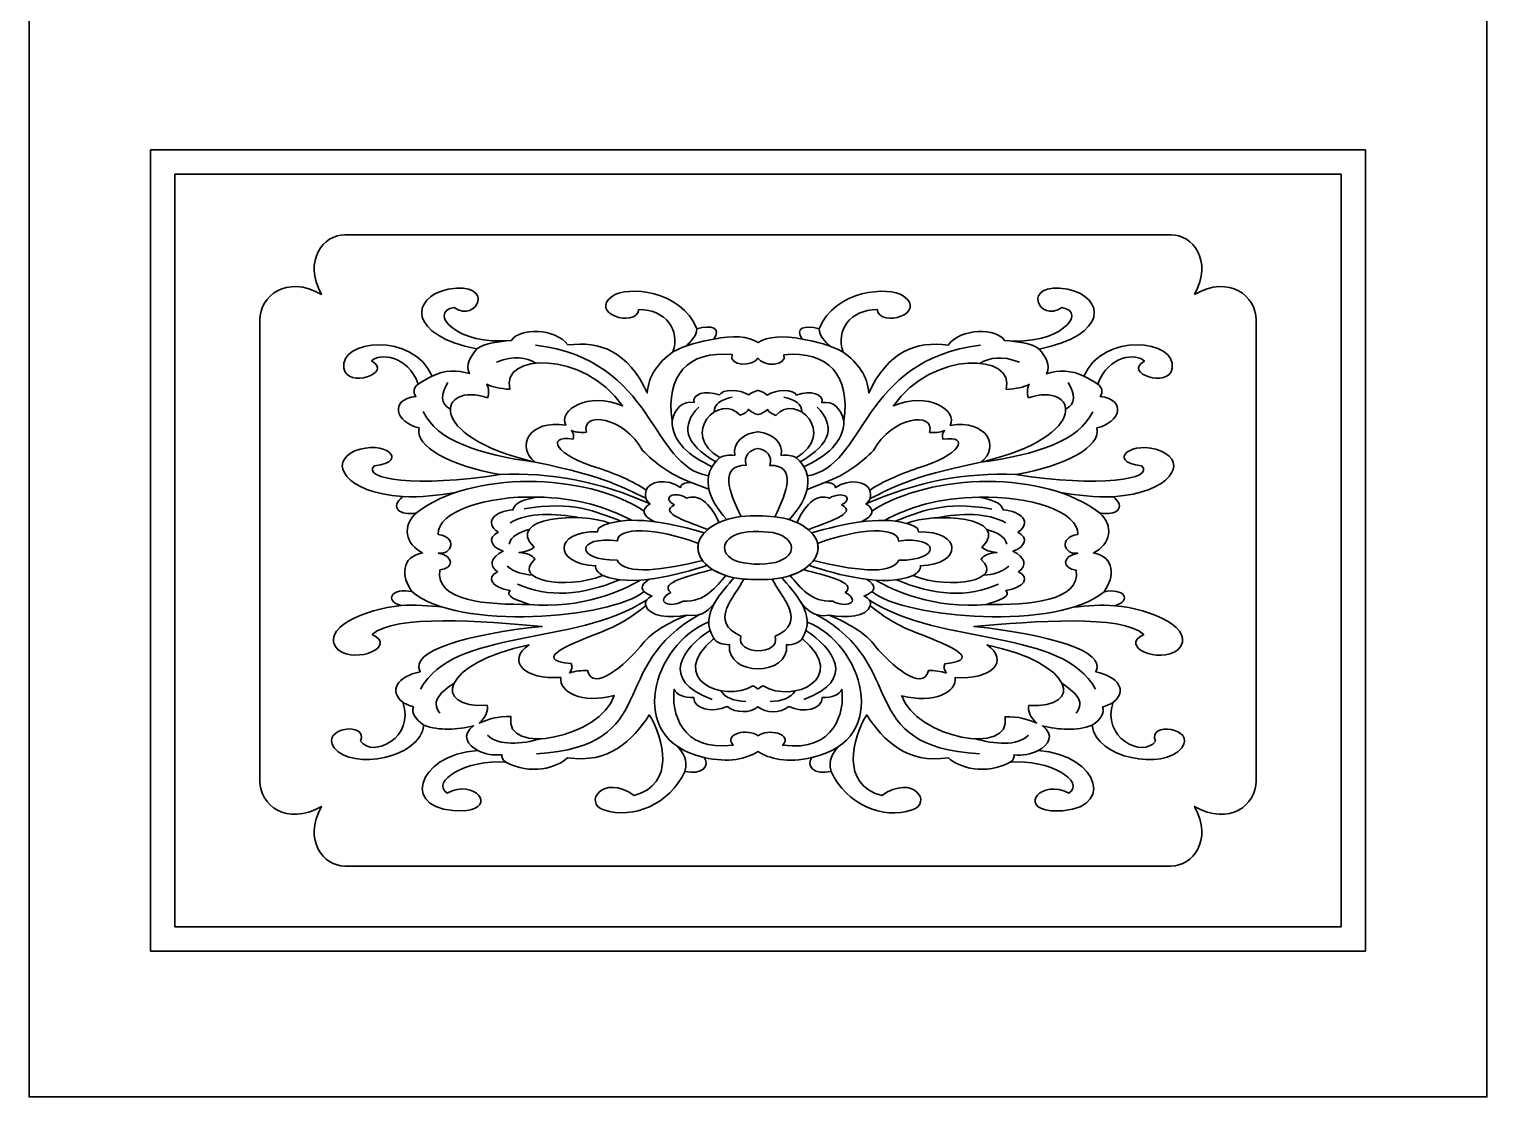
# Model space of a CAD drawing. Header units: centimetres. Extents: x 22.6 to 26.4, y -4.3 to 9.
# Drawn here: x 22.555 to 26.361, y -4.321 to -1.532 of the extents above; entities that cross this region are included whole.
import ezdxf

# ---------------------------------------------------------------- set-up
doc = ezdxf.new("R2010")
doc.units = ezdxf.units.CM
doc.header["$MEASUREMENT"] = 0
doc.layers.add('layer 1', color=7, linetype='Continuous')

msp = doc.modelspace()

# ---------------------------------------------------------------- linework, layer by layer
at = {"layer": 'layer 1', "color": 250, "lineweight": 30}
for points, knots in [([(22.55459, 9.00077), (22.55459, 9.00077), (26.36079, 9.00077), (26.36079, 9.00077), (26.36079, 9.00077), (26.36079, 9.00077), (26.36079, -4.32092), (26.36079, -4.32092), (26.36079, -4.32092), (26.36079, -4.32092), (22.55459, -4.32092), (22.55459, -4.32092), (22.55459, -4.32092), (22.55459, -4.32092), (22.55459, 9.00077), (22.55459, 9.00077)], [0, 0, 0, 0, 0.2, 0.2, 0.2, 0.2, 0.4, 0.4, 0.4, 0.4, 0.6, 0.6, 0.6, 0.6, 1, 1, 1, 1]), ([(22.87178, -1.84689), (22.87178, -1.84689), (26.0436, -1.84689), (26.0436, -1.84689), (26.0436, -1.84689), (26.0436, -1.84689), (26.0436, -3.9403), (26.0436, -3.9403), (26.0436, -3.9403), (26.0436, -3.9403), (22.87178, -3.9403), (22.87178, -3.9403), (22.87178, -3.9403), (22.87178, -3.9403), (22.87178, -1.84689), (22.87178, -1.84689)], [0, 0, 0, 0, 0.2, 0.2, 0.2, 0.2, 0.4, 0.4, 0.4, 0.4, 0.6, 0.6, 0.6, 0.6, 1, 1, 1, 1]), ([(22.93522, -1.91032), (22.93522, -1.91032), (25.98016, -1.91032), (25.98016, -1.91032), (25.98016, -1.91032), (25.98016, -1.91032), (25.98016, -3.87687), (25.98016, -3.87687), (25.98016, -3.87687), (25.98016, -3.87687), (22.93522, -3.87687), (22.93522, -3.87687), (22.93522, -3.87687), (22.93522, -3.87687), (22.93522, -1.91032), (22.93522, -1.91032)], [0, 0, 0, 0, 0.2, 0.2, 0.2, 0.2, 0.4, 0.4, 0.4, 0.4, 0.6, 0.6, 0.6, 0.6, 1, 1, 1, 1]), ([(25.59754, -2.22481), (25.64637, -2.13507), (25.592, -2.06932), (25.53612, -2.06893), (25.53612, -2.06893), (24.81717, -2.06893), (24.09821, -2.06893), (23.37926, -2.06893), (23.37926, -2.06893), (23.32339, -2.06932), (23.26902, -2.13507), (23.31785, -2.22481), (23.31785, -2.22481), (23.22566, -2.17271), (23.15715, -2.22933), (23.15723, -2.29096), (23.15723, -2.29096), (23.15723, -2.69271), (23.15723, -3.09447), (23.15723, -3.49623), (23.15723, -3.49623), (23.15715, -3.55787), (23.22566, -3.61447), (23.31785, -3.56237), (23.31785, -3.56237), (23.26902, -3.65211), (23.32339, -3.71786), (23.37926, -3.71827), (23.37926, -3.71827), (24.09821, -3.71827), (24.81717, -3.71827), (25.53612, -3.71827), (25.53612, -3.71827), (25.592, -3.71786), (25.64637, -3.65211), (25.59754, -3.56237), (25.59754, -3.56237), (25.68972, -3.61447), (25.75824, -3.55787), (25.75815, -3.49623), (25.75815, -3.49623), (25.75815, -3.09447), (25.75815, -2.69271), (25.75815, -2.29096), (25.75815, -2.29096), (25.75824, -2.22933), (25.68972, -2.17271), (25.59754, -2.22481)], [0, 0, 0, 0, 0.0769231, 0.0769231, 0.0769231, 0.0769231, 0.1538462, 0.1538462, 0.1538462, 0.1538462, 0.2307692, 0.2307692, 0.2307692, 0.2307692, 0.3076923, 0.3076923, 0.3076923, 0.3076923, 0.3846154, 0.3846154, 0.3846154, 0.3846154, 0.4615385, 0.4615385, 0.4615385, 0.4615385, 0.5384615, 0.5384615, 0.5384615, 0.5384615, 0.6153846, 0.6153846, 0.6153846, 0.6153846, 0.6923077, 0.6923077, 0.6923077, 0.6923077, 0.7692308, 0.7692308, 0.7692308, 0.7692308, 0.8461538, 0.8461538, 0.8461538, 0.8461538, 1, 1, 1, 1]), ([(23.66398, -2.25877), (23.72409, -2.3028), (23.7756, -2.18906), (23.64831, -2.21095), (23.64831, -2.21095), (23.54979, -2.23337), (23.54262, -2.33132), (23.72373, -2.36725), (23.72373, -2.36725), (23.70695, -2.38758), (23.6936, -2.40831), (23.70397, -2.43181), (23.70397, -2.43181), (23.67183, -2.42161), (23.63951, -2.42214), (23.60687, -2.43826), (23.60687, -2.43826), (23.5574, -2.32174), (23.36276, -2.34338), (23.37639, -2.41744), (23.37639, -2.41744), (23.38456, -2.47146), (23.50637, -2.43008), (23.44882, -2.39876), (23.44882, -2.39876), (23.46751, -2.37787), (23.54348, -2.38224), (23.57042, -2.4594), (23.57042, -2.4594), (23.55855, -2.46827), (23.55647, -2.48052), (23.56426, -2.49118), (23.56426, -2.49118), (23.49356, -2.50001), (23.51148, -2.55899), (23.57279, -2.57352), (23.57279, -2.57352), (23.56074, -2.62149), (23.65268, -2.67224), (23.78463, -2.6951), (23.78463, -2.6951), (23.56793, -2.72967), (23.41937, -2.70751), (23.45629, -2.67251), (23.45629, -2.67251), (23.55165, -2.66048), (23.47952, -2.60291), (23.40536, -2.63377), (23.40536, -2.63377), (23.33453, -2.66346), (23.37832, -2.74218), (23.52952, -2.75312), (23.52952, -2.75312), (23.4963, -2.78157), (23.52111, -2.80351), (23.56559, -2.7956), (23.56559, -2.7956), (23.52746, -2.82727), (23.53673, -2.87881), (23.582, -2.89992), (23.582, -2.89992), (23.52509, -2.91061), (23.52564, -2.96227), (23.55412, -3.00119), (23.55412, -3.00119), (23.50203, -2.99039), (23.47979, -3.02409), (23.52571, -3.03775), (23.52571, -3.03775), (23.43291, -3.04535), (23.30784, -3.09939), (23.36178, -3.15342), (23.36178, -3.15342), (23.40979, -3.19022), (23.51661, -3.14462), (23.45034, -3.11291), (23.45034, -3.11291), (23.508, -3.05986), (23.73763, -3.07878), (23.89404, -3.09186), (23.89404, -3.09186), (23.70213, -3.11206), (23.54468, -3.1561), (23.57584, -3.21032), (23.57584, -3.21032), (23.51462, -3.22324), (23.49356, -3.26075), (23.52993, -3.29007), (23.52993, -3.29007), (23.56295, -3.38364), (23.45211, -3.43646), (23.41986, -3.39189), (23.41986, -3.39189), (23.44179, -3.33835), (23.31206, -3.35766), (23.35119, -3.40894), (23.35119, -3.40894), (23.39884, -3.46971), (23.57637, -3.43637), (23.58508, -3.35024), (23.58508, -3.35024), (23.62543, -3.36496), (23.67226, -3.36236), (23.71526, -3.35171), (23.71526, -3.35171), (23.6811, -3.37468), (23.69999, -3.40316), (23.72601, -3.41595), (23.72601, -3.41595), (23.56461, -3.42659), (23.51724, -3.58123), (23.69239, -3.57367), (23.69239, -3.57367), (23.77725, -3.56457), (23.71808, -3.48938), (23.64621, -3.52728), (23.64621, -3.52728), (23.60165, -3.4973), (23.69526, -3.43827), (23.79927, -3.44663), (23.79927, -3.44663), (23.86312, -3.48126), (23.93319, -3.46147), (23.96019, -3.43513), (23.96019, -3.43513), (24.069, -3.45126), (24.12892, -3.39144), (24.17393, -3.32307), (24.17393, -3.32307), (24.21251, -3.38378), (24.24202, -3.50562), (24.13464, -3.53343), (24.13464, -3.53343), (24.05189, -3.4757), (24.00076, -3.55361), (24.05541, -3.57128), (24.05541, -3.57128), (24.13199, -3.59676), (24.22576, -3.5572), (24.26703, -3.47072), (24.26703, -3.47072), (24.31, -3.48054), (24.33433, -3.45766), (24.31671, -3.43432), (24.31671, -3.43432), (24.38023, -3.44948), (24.42904, -3.43765), (24.45753, -3.41893), (24.45753, -3.41893), (24.486, -3.43774), (24.53492, -3.44974), (24.59868, -3.43452), (24.59868, -3.43452), (24.58105, -3.45786), (24.60538, -3.48075), (24.64835, -3.47091), (24.64835, -3.47091), (24.68962, -3.55739), (24.78339, -3.59696), (24.85998, -3.57146), (24.85998, -3.57146), (24.91462, -3.55381), (24.8635, -3.4759), (24.78074, -3.53361), (24.78074, -3.53361), (24.67336, -3.50583), (24.70288, -3.38398), (24.74146, -3.32327), (24.74146, -3.32327), (24.78646, -3.39163), (24.84638, -3.45145), (24.95519, -3.43532), (24.95519, -3.43532), (24.9822, -3.46169), (25.05226, -3.48148), (25.11611, -3.44682), (25.11611, -3.44682), (25.22012, -3.43847), (25.31373, -3.49749), (25.26917, -3.52746), (25.26917, -3.52746), (25.19731, -3.48957), (25.13813, -3.56477), (25.22299, -3.57387), (25.22299, -3.57387), (25.39815, -3.58143), (25.35077, -3.42677), (25.18937, -3.41614), (25.18937, -3.41614), (25.21539, -3.40336), (25.23429, -3.37489), (25.20012, -3.35189), (25.20012, -3.35189), (25.24313, -3.36257), (25.28996, -3.36516), (25.33031, -3.35045), (25.33031, -3.35045), (25.33901, -3.43658), (25.51654, -3.4699), (25.56419, -3.40913), (25.56419, -3.40913), (25.60332, -3.35786), (25.4736, -3.33855), (25.49552, -3.39207), (25.49552, -3.39207), (25.46328, -3.43665), (25.35244, -3.38383), (25.38546, -3.29026), (25.38546, -3.29026), (25.42183, -3.26093), (25.40076, -3.22343), (25.33954, -3.2105), (25.33954, -3.2105), (25.3707, -3.15629), (25.21325, -3.11225), (25.02134, -3.09208), (25.02134, -3.09208), (25.17775, -3.079), (25.40738, -3.06003), (25.46504, -3.1131), (25.46504, -3.1131), (25.39877, -3.14481), (25.5056, -3.19043), (25.55361, -3.15362), (25.55361, -3.15362), (25.60755, -3.09958), (25.48247, -3.04553), (25.38967, -3.03795), (25.38967, -3.03795), (25.43559, -3.02428), (25.41336, -2.99061), (25.36126, -3.0014), (25.36126, -3.0014), (25.38974, -2.96247), (25.3903, -2.9108), (25.33338, -2.90011), (25.33338, -2.90011), (25.37865, -2.879), (25.38793, -2.82749), (25.34979, -2.79578), (25.34979, -2.79578), (25.39427, -2.8037), (25.41908, -2.78177), (25.38587, -2.75331), (25.38587, -2.75331), (25.53706, -2.74239), (25.58085, -2.66364), (25.51002, -2.63396), (25.51002, -2.63396), (25.43587, -2.60311), (25.36374, -2.66067), (25.45909, -2.67273), (25.45909, -2.67273), (25.49602, -2.70772), (25.34746, -2.72987), (25.13076, -2.69529), (25.13076, -2.69529), (25.2627, -2.67242), (25.35465, -2.62169), (25.34259, -2.57369), (25.34259, -2.57369), (25.4039, -2.5592), (25.42183, -2.5002), (25.35112, -2.49138), (25.35112, -2.49138), (25.35891, -2.4807), (25.35683, -2.46846), (25.34496, -2.4596), (25.34496, -2.4596), (25.37191, -2.38245), (25.44787, -2.37807), (25.46657, -2.39898), (25.46657, -2.39898), (25.40901, -2.43027), (25.53082, -2.47166), (25.53899, -2.41765), (25.53899, -2.41765), (25.55263, -2.34356), (25.35798, -2.32193), (25.30851, -2.43847), (25.30851, -2.43847), (25.27587, -2.42232), (25.24355, -2.42183), (25.21142, -2.432), (25.21142, -2.432), (25.22178, -2.40851), (25.20843, -2.38778), (25.19165, -2.36742), (25.19165, -2.36742), (25.37276, -2.33151), (25.36559, -2.23358), (25.26708, -2.21113), (25.26708, -2.21113), (25.13979, -2.18926), (25.19129, -2.303), (25.2514, -2.25896), (25.2514, -2.25896), (25.32085, -2.272), (25.24364, -2.36011), (25.10163, -2.34501), (25.10163, -2.34501), (25.08175, -2.31261), (24.98723, -2.31198), (24.95411, -2.35701), (24.95411, -2.35701), (24.87002, -2.34663), (24.79664, -2.37327), (24.74695, -2.48242), (24.74695, -2.48242), (24.74414, -2.43885), (24.71961, -2.40408), (24.68019, -2.37539), (24.68019, -2.37539), (24.65955, -2.31744), (24.69839, -2.26532), (24.76848, -2.26452), (24.76848, -2.26452), (24.77839, -2.314), (24.90137, -2.27349), (24.83703, -2.22895), (24.83703, -2.22895), (24.80039, -2.20313), (24.65835, -2.21216), (24.61709, -2.31494), (24.61709, -2.31494), (24.57924, -2.30357), (24.55156, -2.3131), (24.5733, -2.34211), (24.5733, -2.34211), (24.52583, -2.33081), (24.48193, -2.33462), (24.45783, -2.35057), (24.45783, -2.35057), (24.43381, -2.33447), (24.38975, -2.33056), (24.34208, -2.34192), (24.34208, -2.34192), (24.36382, -2.31291), (24.33615, -2.30339), (24.2983, -2.31473), (24.2983, -2.31473), (24.25703, -2.21196), (24.11499, -2.20292), (24.07835, -2.22875), (24.07835, -2.22875), (24.01401, -2.27328), (24.13699, -2.3138), (24.1469, -2.26432), (24.1469, -2.26432), (24.217, -2.26513), (24.25583, -2.31723), (24.2352, -2.37517), (24.2352, -2.37517), (24.19578, -2.40388), (24.17124, -2.43864), (24.16844, -2.48222), (24.16844, -2.48222), (24.11875, -2.37308), (24.04536, -2.34643), (23.96127, -2.35684), (23.96127, -2.35684), (23.92815, -2.3118), (23.83363, -2.31241), (23.81376, -2.34484), (23.81376, -2.34484), (23.67174, -2.35993), (23.59454, -2.2718), (23.66398, -2.25877)], [0, 0, 0, 0, 0.0107527, 0.0107527, 0.0107527, 0.0107527, 0.0215054, 0.0215054, 0.0215054, 0.0215054, 0.0322581, 0.0322581, 0.0322581, 0.0322581, 0.0430108, 0.0430108, 0.0430108, 0.0430108, 0.0537634, 0.0537634, 0.0537634, 0.0537634, 0.0645161, 0.0645161, 0.0645161, 0.0645161, 0.0752688, 0.0752688, 0.0752688, 0.0752688, 0.0860215, 0.0860215, 0.0860215, 0.0860215, 0.0967742, 0.0967742, 0.0967742, 0.0967742, 0.1075269, 0.1075269, 0.1075269, 0.1075269, 0.1182796, 0.1182796, 0.1182796, 0.1182796, 0.1290323, 0.1290323, 0.1290323, 0.1290323, 0.1397849, 0.1397849, 0.1397849, 0.1397849, 0.1505376, 0.1505376, 0.1505376, 0.1505376, 0.1612903, 0.1612903, 0.1612903, 0.1612903, 0.172043, 0.172043, 0.172043, 0.172043, 0.1827957, 0.1827957, 0.1827957, 0.1827957, 0.1935484, 0.1935484, 0.1935484, 0.1935484, 0.2043011, 0.2043011, 0.2043011, 0.2043011, 0.2150538, 0.2150538, 0.2150538, 0.2150538, 0.2258065, 0.2258065, 0.2258065, 0.2258065, 0.2365591, 0.2365591, 0.2365591, 0.2365591, 0.2473118, 0.2473118, 0.2473118, 0.2473118, 0.2580645, 0.2580645, 0.2580645, 0.2580645, 0.2688172, 0.2688172, 0.2688172, 0.2688172, 0.2795699, 0.2795699, 0.2795699, 0.2795699, 0.2903226, 0.2903226, 0.2903226, 0.2903226, 0.3010753, 0.3010753, 0.3010753, 0.3010753, 0.311828, 0.311828, 0.311828, 0.311828, 0.3225806, 0.3225806, 0.3225806, 0.3225806, 0.3333333, 0.3333333, 0.3333333, 0.3333333, 0.344086, 0.344086, 0.344086, 0.344086, 0.3548387, 0.3548387, 0.3548387, 0.3548387, 0.3655914, 0.3655914, 0.3655914, 0.3655914, 0.3763441, 0.3763441, 0.3763441, 0.3763441, 0.3870968, 0.3870968, 0.3870968, 0.3870968, 0.3978495, 0.3978495, 0.3978495, 0.3978495, 0.4086022, 0.4086022, 0.4086022, 0.4086022, 0.4193548, 0.4193548, 0.4193548, 0.4193548, 0.4301075, 0.4301075, 0.4301075, 0.4301075, 0.4408602, 0.4408602, 0.4408602, 0.4408602, 0.4516129, 0.4516129, 0.4516129, 0.4516129, 0.4623656, 0.4623656, 0.4623656, 0.4623656, 0.4731183, 0.4731183, 0.4731183, 0.4731183, 0.483871, 0.483871, 0.483871, 0.483871, 0.4946237, 0.4946237, 0.4946237, 0.4946237, 0.5053763, 0.5053763, 0.5053763, 0.5053763, 0.516129, 0.516129, 0.516129, 0.516129, 0.5268817, 0.5268817, 0.5268817, 0.5268817, 0.5376344, 0.5376344, 0.5376344, 0.5376344, 0.5483871, 0.5483871, 0.5483871, 0.5483871, 0.5591398, 0.5591398, 0.5591398, 0.5591398, 0.5698925, 0.5698925, 0.5698925, 0.5698925, 0.5806452, 0.5806452, 0.5806452, 0.5806452, 0.5913978, 0.5913978, 0.5913978, 0.5913978, 0.6021505, 0.6021505, 0.6021505, 0.6021505, 0.6129032, 0.6129032, 0.6129032, 0.6129032, 0.6236559, 0.6236559, 0.6236559, 0.6236559, 0.6344086, 0.6344086, 0.6344086, 0.6344086, 0.6451613, 0.6451613, 0.6451613, 0.6451613, 0.655914, 0.655914, 0.655914, 0.655914, 0.6666667, 0.6666667, 0.6666667, 0.6666667, 0.6774194, 0.6774194, 0.6774194, 0.6774194, 0.688172, 0.688172, 0.688172, 0.688172, 0.6989247, 0.6989247, 0.6989247, 0.6989247, 0.7096774, 0.7096774, 0.7096774, 0.7096774, 0.7204301, 0.7204301, 0.7204301, 0.7204301, 0.7311828, 0.7311828, 0.7311828, 0.7311828, 0.7419355, 0.7419355, 0.7419355, 0.7419355, 0.7526882, 0.7526882, 0.7526882, 0.7526882, 0.7634409, 0.7634409, 0.7634409, 0.7634409, 0.7741935, 0.7741935, 0.7741935, 0.7741935, 0.7849462, 0.7849462, 0.7849462, 0.7849462, 0.7956989, 0.7956989, 0.7956989, 0.7956989, 0.8064516, 0.8064516, 0.8064516, 0.8064516, 0.8172043, 0.8172043, 0.8172043, 0.8172043, 0.827957, 0.827957, 0.827957, 0.827957, 0.8387097, 0.8387097, 0.8387097, 0.8387097, 0.8494624, 0.8494624, 0.8494624, 0.8494624, 0.8602151, 0.8602151, 0.8602151, 0.8602151, 0.8709677, 0.8709677, 0.8709677, 0.8709677, 0.8817204, 0.8817204, 0.8817204, 0.8817204, 0.8924731, 0.8924731, 0.8924731, 0.8924731, 0.9032258, 0.9032258, 0.9032258, 0.9032258, 0.9139785, 0.9139785, 0.9139785, 0.9139785, 0.9247312, 0.9247312, 0.9247312, 0.9247312, 0.9354839, 0.9354839, 0.9354839, 0.9354839, 0.9462366, 0.9462366, 0.9462366, 0.9462366, 0.9569892, 0.9569892, 0.9569892, 0.9569892, 0.9677419, 0.9677419, 0.9677419, 0.9677419, 0.9784946, 0.9784946, 0.9784946, 0.9784946, 1, 1, 1, 1]), ([(23.75112, -2.49488), (23.62605, -2.45148), (23.58015, -2.59384), (23.87595, -2.66293), (23.87595, -2.66293), (23.82396, -2.62366), (23.85966, -2.55063), (23.95573, -2.56666), (23.95573, -2.56666), (23.93507, -2.52744), (24.01343, -2.4774), (24.10389, -2.5159), (24.10389, -2.5159), (24.00269, -2.3696), (23.78445, -2.37858), (23.80946, -2.47277), (23.80946, -2.47277), (23.78402, -2.47089), (23.76258, -2.46718), (23.74991, -2.4594), (23.74991, -2.4594), (23.75475, -2.47126), (23.75642, -2.48307), (23.75112, -2.49488)], [0, 0, 0, 0, 0.1428571, 0.1428571, 0.1428571, 0.1428571, 0.2857143, 0.2857143, 0.2857143, 0.2857143, 0.4285714, 0.4285714, 0.4285714, 0.4285714, 0.5714286, 0.5714286, 0.5714286, 0.5714286, 0.7142857, 0.7142857, 0.7142857, 0.7142857, 1, 1, 1, 1]), ([(24.45924, -2.47621), (24.45773, -2.47576), (24.45711, -2.47574), (24.45614, -2.47601), (24.45614, -2.47601), (24.44717, -2.47875), (24.43946, -2.48269), (24.43359, -2.48754), (24.43359, -2.48754), (24.4106, -2.47172), (24.36455, -2.47203), (24.35678, -2.48749), (24.35678, -2.48749), (24.32048, -2.47446), (24.28455, -2.48483), (24.29102, -2.5069), (24.29102, -2.5069), (24.25938, -2.50315), (24.24209, -2.52185), (24.2337, -2.55446), (24.2337, -2.55446), (24.21553, -2.43725), (24.2742, -2.37084), (24.38992, -2.38213), (24.38992, -2.38213), (24.37849, -2.41177), (24.44679, -2.41484), (24.45765, -2.39096), (24.45765, -2.39096), (24.46823, -2.41503), (24.53694, -2.41203), (24.52546, -2.38233), (24.52546, -2.38233), (24.64118, -2.37102), (24.69986, -2.43746), (24.68168, -2.55465), (24.68168, -2.55465), (24.67329, -2.52206), (24.656, -2.50338), (24.62436, -2.5071), (24.62436, -2.5071), (24.63084, -2.48502), (24.59491, -2.47466), (24.5586, -2.4877), (24.5586, -2.4877), (24.55083, -2.47222), (24.50478, -2.47192), (24.48179, -2.48774), (24.48179, -2.48774), (24.47592, -2.48288), (24.46821, -2.47895), (24.45924, -2.47621)], [0, 0, 0, 0, 0.0714286, 0.0714286, 0.0714286, 0.0714286, 0.1428571, 0.1428571, 0.1428571, 0.1428571, 0.2142857, 0.2142857, 0.2142857, 0.2142857, 0.2857143, 0.2857143, 0.2857143, 0.2857143, 0.3571429, 0.3571429, 0.3571429, 0.3571429, 0.4285714, 0.4285714, 0.4285714, 0.4285714, 0.5, 0.5, 0.5, 0.5, 0.5714286, 0.5714286, 0.5714286, 0.5714286, 0.6428571, 0.6428571, 0.6428571, 0.6428571, 0.7142857, 0.7142857, 0.7142857, 0.7142857, 0.7857143, 0.7857143, 0.7857143, 0.7857143, 0.8571429, 0.8571429, 0.8571429, 0.8571429, 1, 1, 1, 1]), ([(25.16426, -2.49506), (25.28934, -2.45167), (25.33523, -2.59404), (25.03944, -2.66311), (25.03944, -2.66311), (25.09142, -2.62385), (25.05573, -2.55084), (24.95965, -2.56685), (24.95965, -2.56685), (24.98031, -2.52763), (24.90195, -2.4776), (24.81149, -2.51608), (24.81149, -2.51608), (24.91269, -2.3698), (25.13094, -2.37878), (25.10593, -2.47295), (25.10593, -2.47295), (25.13137, -2.47111), (25.1528, -2.46737), (25.16547, -2.4596), (25.16547, -2.4596), (25.16063, -2.47143), (25.15896, -2.48328), (25.16426, -2.49506)], [0, 0, 0, 0, 0.1428571, 0.1428571, 0.1428571, 0.1428571, 0.2857143, 0.2857143, 0.2857143, 0.2857143, 0.4285714, 0.4285714, 0.4285714, 0.4285714, 0.5714286, 0.5714286, 0.5714286, 0.5714286, 0.7142857, 0.7142857, 0.7142857, 0.7142857, 1, 1, 1, 1]), ([(24.45924, -2.58405), (24.45735, -2.58373), (24.4567, -2.58379), (24.45614, -2.58385), (24.45614, -2.58385), (24.4213, -2.58824), (24.39131, -2.60961), (24.39696, -2.64522), (24.39696, -2.64522), (24.38202, -2.64334), (24.36917, -2.64534), (24.35846, -2.65125), (24.35846, -2.65125), (24.2499, -2.58978), (24.3583, -2.47943), (24.4113, -2.54068), (24.4113, -2.54068), (24.42531, -2.53562), (24.42977, -2.53048), (24.43284, -2.52533), (24.43284, -2.52533), (24.43981, -2.53168), (24.44788, -2.53609), (24.45711, -2.53857), (24.45711, -2.53857), (24.45759, -2.53875), (24.45802, -2.53884), (24.45827, -2.53876), (24.45827, -2.53876), (24.4675, -2.53628), (24.47557, -2.53187), (24.48254, -2.52551), (24.48254, -2.52551), (24.48561, -2.53067), (24.49007, -2.53582), (24.50408, -2.54089), (24.50408, -2.54089), (24.55708, -2.47965), (24.66548, -2.58998), (24.55693, -2.65144), (24.55693, -2.65144), (24.54621, -2.64553), (24.53337, -2.64354), (24.51842, -2.64541), (24.51842, -2.64541), (24.52408, -2.60978), (24.49408, -2.58843), (24.45924, -2.58405)], [0, 0, 0, 0, 0.0769231, 0.0769231, 0.0769231, 0.0769231, 0.1538462, 0.1538462, 0.1538462, 0.1538462, 0.2307692, 0.2307692, 0.2307692, 0.2307692, 0.3076923, 0.3076923, 0.3076923, 0.3076923, 0.3846154, 0.3846154, 0.3846154, 0.3846154, 0.4615385, 0.4615385, 0.4615385, 0.4615385, 0.5384615, 0.5384615, 0.5384615, 0.5384615, 0.6153846, 0.6153846, 0.6153846, 0.6153846, 0.6923077, 0.6923077, 0.6923077, 0.6923077, 0.7692308, 0.7692308, 0.7692308, 0.7692308, 0.8461538, 0.8461538, 0.8461538, 0.8461538, 1, 1, 1, 1]), ([(24.00948, -2.58503), (23.99647, -2.58569), (23.98348, -2.58563), (23.97065, -2.58026), (23.97065, -2.58026), (23.97495, -2.58609), (23.97831, -2.59249), (23.97495, -2.60279), (23.97495, -2.60279), (23.90084, -2.59188), (23.92952, -2.64669), (24.04179, -2.67869), (24.04179, -2.67869), (24.08753, -2.69417), (24.13055, -2.71199), (24.16598, -2.7364), (24.16598, -2.7364), (24.17291, -2.71355), (24.219, -2.70394), (24.25539, -2.72916), (24.25539, -2.72916), (24.25585, -2.72089), (24.26563, -2.71545), (24.28317, -2.71584), (24.28317, -2.71584), (24.22423, -2.69463), (24.18894, -2.66383), (24.1557, -2.6322), (24.1557, -2.6322), (24.11053, -2.54475), (23.99422, -2.52835), (24.00948, -2.58503)], [0, 0, 0, 0, 0.1111111, 0.1111111, 0.1111111, 0.1111111, 0.2222222, 0.2222222, 0.2222222, 0.2222222, 0.3333333, 0.3333333, 0.3333333, 0.3333333, 0.4444444, 0.4444444, 0.4444444, 0.4444444, 0.5555556, 0.5555556, 0.5555556, 0.5555556, 0.6666667, 0.6666667, 0.6666667, 0.6666667, 0.7777778, 0.7777778, 0.7777778, 0.7777778, 1, 1, 1, 1]), ([(24.9059, -2.58523), (24.91891, -2.58589), (24.9319, -2.58582), (24.94473, -2.58045), (24.94473, -2.58045), (24.94043, -2.5863), (24.93708, -2.59269), (24.94043, -2.60299), (24.94043, -2.60299), (25.01454, -2.59208), (24.98586, -2.64689), (24.8736, -2.67888), (24.8736, -2.67888), (24.82785, -2.69438), (24.78483, -2.71218), (24.7494, -2.73662), (24.7494, -2.73662), (24.74248, -2.71374), (24.69639, -2.70414), (24.66, -2.72936), (24.66, -2.72936), (24.65953, -2.72111), (24.64975, -2.71564), (24.63221, -2.71602), (24.63221, -2.71602), (24.69116, -2.69481), (24.72644, -2.66402), (24.75968, -2.63241), (24.75968, -2.63241), (24.80485, -2.54495), (24.92116, -2.52854), (24.9059, -2.58523)], [0, 0, 0, 0, 0.1111111, 0.1111111, 0.1111111, 0.1111111, 0.2222222, 0.2222222, 0.2222222, 0.2222222, 0.3333333, 0.3333333, 0.3333333, 0.3333333, 0.4444444, 0.4444444, 0.4444444, 0.4444444, 0.5555556, 0.5555556, 0.5555556, 0.5555556, 0.6666667, 0.6666667, 0.6666667, 0.6666667, 0.7777778, 0.7777778, 0.7777778, 0.7777778, 1, 1, 1, 1]), ([(24.41408, -2.80521), (24.38138, -2.74113), (24.3557, -2.67007), (24.42717, -2.67129), (24.42717, -2.67129), (24.4188, -2.64579), (24.43601, -2.63113), (24.45712, -2.62726), (24.45712, -2.62726), (24.47872, -2.63081), (24.49673, -2.64553), (24.48821, -2.6715), (24.48821, -2.6715), (24.55968, -2.67026), (24.53401, -2.74134), (24.5013, -2.80541)], [0, 0, 0, 0, 0.2, 0.2, 0.2, 0.2, 0.4, 0.4, 0.4, 0.4, 0.6, 0.6, 0.6, 0.6, 1, 1, 1, 1]), ([(24.16598, -2.7364), (24.16181, -2.75063), (24.16319, -2.76174), (24.17581, -2.77202), (24.17581, -2.77202), (24.15253, -2.78547), (24.15454, -2.80306), (24.18802, -2.81866)], [0, 0, 0, 0, 0.3333333, 0.3333333, 0.3333333, 0.3333333, 1, 1, 1, 1]), ([(24.23946, -2.77452), (24.20286, -2.7544), (24.24105, -2.73744), (24.27133, -2.75702), (24.27133, -2.75702), (24.30239, -2.74601), (24.33002, -2.76589), (24.35638, -2.82052), (24.35638, -2.82052), (24.34472, -2.82579), (24.33448, -2.83209), (24.32609, -2.83921), (24.32609, -2.83921), (24.28025, -2.81965), (24.19482, -2.79687), (24.23946, -2.77452)], [0, 0, 0, 0, 0.2, 0.2, 0.2, 0.2, 0.4, 0.4, 0.4, 0.4, 0.6, 0.6, 0.6, 0.6, 1, 1, 1, 1]), ([(24.67592, -2.77471), (24.71253, -2.75459), (24.67434, -2.73763), (24.64405, -2.75722), (24.64405, -2.75722), (24.61299, -2.74621), (24.58536, -2.76606), (24.559, -2.82072), (24.559, -2.82072), (24.57066, -2.82598), (24.58091, -2.83227), (24.58929, -2.8394), (24.58929, -2.8394), (24.63513, -2.81988), (24.72056, -2.79708), (24.67592, -2.77471)], [0, 0, 0, 0, 0.2, 0.2, 0.2, 0.2, 0.4, 0.4, 0.4, 0.4, 0.6, 0.6, 0.6, 0.6, 1, 1, 1, 1]), ([(24.7494, -2.73662), (24.75358, -2.75083), (24.75219, -2.76192), (24.73958, -2.77224), (24.73958, -2.77224), (24.76285, -2.78568), (24.76084, -2.80327), (24.72736, -2.81887)], [0, 0, 0, 0, 0.3333333, 0.3333333, 0.3333333, 0.3333333, 1, 1, 1, 1]), ([(23.87954, -2.75434), (23.75175, -2.74988), (23.61858, -2.79176), (23.62287, -2.85161), (23.62287, -2.85161), (23.67425, -2.86027), (23.65857, -2.90538), (23.6229, -2.90054), (23.6229, -2.90054), (23.66591, -2.90831), (23.66288, -2.94108), (23.62712, -2.94468), (23.62712, -2.94468), (23.61388, -3.02745), (23.75245, -3.03559), (23.86072, -3.0345), (23.86072, -3.0345), (23.82923, -3.02373), (23.79479, -3.01327), (23.81051, -2.99791), (23.81051, -2.99791), (23.7624, -2.99073), (23.74665, -2.96482), (23.77786, -2.94934), (23.77786, -2.94934), (23.75396, -2.93402), (23.75967, -2.9108), (23.79216, -2.89569), (23.79216, -2.89569), (23.75785, -2.88332), (23.75204, -2.86022), (23.77888, -2.84608), (23.77888, -2.84608), (23.74203, -2.81992), (23.76944, -2.79092), (23.81773, -2.78776), (23.81773, -2.78776), (23.82145, -2.76841), (23.84881, -2.76057), (23.87954, -2.75434)], [0, 0, 0, 0, 0.0909091, 0.0909091, 0.0909091, 0.0909091, 0.1818182, 0.1818182, 0.1818182, 0.1818182, 0.2727273, 0.2727273, 0.2727273, 0.2727273, 0.3636364, 0.3636364, 0.3636364, 0.3636364, 0.4545455, 0.4545455, 0.4545455, 0.4545455, 0.5454545, 0.5454545, 0.5454545, 0.5454545, 0.6363636, 0.6363636, 0.6363636, 0.6363636, 0.7272727, 0.7272727, 0.7272727, 0.7272727, 0.8181818, 0.8181818, 0.8181818, 0.8181818, 1, 1, 1, 1]), ([(25.03584, -2.75453), (25.16363, -2.75008), (25.29681, -2.79196), (25.29251, -2.85183), (25.29251, -2.85183), (25.24114, -2.86049), (25.25681, -2.90557), (25.29248, -2.90074), (25.29248, -2.90074), (25.24947, -2.90849), (25.2525, -2.9413), (25.28826, -2.94486), (25.28826, -2.94486), (25.30151, -3.02765), (25.16294, -3.03578), (25.05467, -3.03469), (25.05467, -3.03469), (25.08615, -3.02392), (25.1206, -3.01344), (25.10488, -2.9981), (25.10488, -2.9981), (25.15298, -2.99092), (25.16874, -2.96504), (25.13753, -2.94956), (25.13753, -2.94956), (25.16142, -2.93422), (25.15571, -2.91101), (25.12322, -2.89588), (25.12322, -2.89588), (25.15754, -2.88351), (25.16335, -2.86043), (25.13651, -2.84626), (25.13651, -2.84626), (25.17335, -2.82013), (25.14595, -2.79111), (25.09765, -2.78795), (25.09765, -2.78795), (25.09393, -2.76859), (25.06658, -2.76074), (25.03584, -2.75453)], [0, 0, 0, 0, 0.0909091, 0.0909091, 0.0909091, 0.0909091, 0.1818182, 0.1818182, 0.1818182, 0.1818182, 0.2727273, 0.2727273, 0.2727273, 0.2727273, 0.3636364, 0.3636364, 0.3636364, 0.3636364, 0.4545455, 0.4545455, 0.4545455, 0.4545455, 0.5454545, 0.5454545, 0.5454545, 0.5454545, 0.6363636, 0.6363636, 0.6363636, 0.6363636, 0.7272727, 0.7272727, 0.7272727, 0.7272727, 0.8181818, 0.8181818, 0.8181818, 0.8181818, 1, 1, 1, 1]), ([(24.06975, -2.82271), (23.99956, -2.79246), (23.79477, -2.80596), (23.87288, -2.88539), (23.87288, -2.88539), (23.86594, -2.89243), (23.85158, -2.89685), (23.83387, -2.899), (23.83387, -2.899), (23.85456, -2.90014), (23.86839, -2.90607), (23.87529, -2.91682), (23.87529, -2.91682), (23.81412, -2.97078), (23.95271, -2.99817), (24.05277, -2.95913), (24.05277, -2.95913), (24.04032, -2.95179), (24.03196, -2.94407), (24.03391, -2.9336), (24.03391, -2.9336), (23.92188, -2.92931), (23.92362, -2.84254), (24.03874, -2.84486), (24.03874, -2.84486), (24.03781, -2.83452), (24.0517, -2.82808), (24.06975, -2.82271)], [0, 0, 0, 0, 0.125, 0.125, 0.125, 0.125, 0.25, 0.25, 0.25, 0.25, 0.375, 0.375, 0.375, 0.375, 0.5, 0.5, 0.5, 0.5, 0.625, 0.625, 0.625, 0.625, 0.75, 0.75, 0.75, 0.75, 1, 1, 1, 1]), ([(24.4947, -2.96866), (24.56292, -2.96283), (24.61523, -2.92765), (24.61443, -2.88574), (24.61443, -2.88574), (24.61363, -2.84594), (24.56519, -2.81288), (24.50172, -2.80548), (24.50172, -2.80548), (24.47405, -2.80347), (24.44604, -2.80184), (24.4138, -2.80526), (24.4138, -2.80526), (24.35029, -2.81264), (24.30175, -2.84572), (24.30096, -2.88553), (24.30096, -2.88553), (24.30015, -2.92745), (24.35247, -2.96265), (24.4207, -2.96846), (24.4207, -2.96846), (24.44555, -2.97005), (24.47003, -2.97014), (24.4947, -2.96866)], [0, 0, 0, 0, 0.1428571, 0.1428571, 0.1428571, 0.1428571, 0.2857143, 0.2857143, 0.2857143, 0.2857143, 0.4285714, 0.4285714, 0.4285714, 0.4285714, 0.5714286, 0.5714286, 0.5714286, 0.5714286, 0.7142857, 0.7142857, 0.7142857, 0.7142857, 1, 1, 1, 1]), ([(24.84563, -2.82293), (24.91582, -2.79267), (25.12062, -2.80616), (25.0425, -2.88558), (25.0425, -2.88558), (25.04944, -2.89262), (25.0638, -2.89706), (25.08151, -2.89919), (25.08151, -2.89919), (25.06083, -2.90036), (25.047, -2.90629), (25.04009, -2.917), (25.04009, -2.917), (25.10127, -2.97097), (24.96267, -2.99836), (24.86261, -2.9593), (24.86261, -2.9593), (24.87506, -2.95197), (24.88342, -2.94427), (24.88148, -2.93382), (24.88148, -2.93382), (24.9935, -2.92951), (24.99176, -2.84274), (24.87664, -2.84506), (24.87664, -2.84506), (24.87757, -2.83472), (24.86368, -2.82828), (24.84563, -2.82293)], [0, 0, 0, 0, 0.125, 0.125, 0.125, 0.125, 0.25, 0.25, 0.25, 0.25, 0.375, 0.375, 0.375, 0.375, 0.5, 0.5, 0.5, 0.5, 0.625, 0.625, 0.625, 0.625, 0.75, 0.75, 0.75, 0.75, 1, 1, 1, 1]), ([(24.08987, -2.91901), (24.11059, -2.96085), (24.21569, -2.94313), (24.31292, -2.92), (24.31292, -2.92), (24.305, -2.90945), (24.30072, -2.89779), (24.30096, -2.88553), (24.30096, -2.88553), (24.30103, -2.88203), (24.30148, -2.87856), (24.30226, -2.87517), (24.30226, -2.87517), (24.19041, -2.83361), (24.0911, -2.83177), (24.09088, -2.86874), (24.09088, -2.86874), (23.98237, -2.85449), (23.97799, -2.91968), (24.08987, -2.91901)], [0, 0, 0, 0, 0.1666667, 0.1666667, 0.1666667, 0.1666667, 0.3333333, 0.3333333, 0.3333333, 0.3333333, 0.5, 0.5, 0.5, 0.5, 0.6666667, 0.6666667, 0.6666667, 0.6666667, 1, 1, 1, 1]), ([(24.41165, -2.84847), (24.38749, -2.85496), (24.37052, -2.86932), (24.37017, -2.88601), (24.37017, -2.88601), (24.36984, -2.90219), (24.38476, -2.91693), (24.40786, -2.92345), (24.40786, -2.92345), (24.43819, -2.93204), (24.48853, -2.93128), (24.51338, -2.9216), (24.51338, -2.9216), (24.53279, -2.91406), (24.54549, -2.90095), (24.54521, -2.88622), (24.54521, -2.88622), (24.54488, -2.86987), (24.5286, -2.85579), (24.50528, -2.84911), (24.50528, -2.84911), (24.48402, -2.843), (24.43324, -2.84266), (24.41165, -2.84847)], [0, 0, 0, 0, 0.1428571, 0.1428571, 0.1428571, 0.1428571, 0.2857143, 0.2857143, 0.2857143, 0.2857143, 0.4285714, 0.4285714, 0.4285714, 0.4285714, 0.5714286, 0.5714286, 0.5714286, 0.5714286, 0.7142857, 0.7142857, 0.7142857, 0.7142857, 1, 1, 1, 1]), ([(24.82551, -2.91922), (24.8048, -2.96108), (24.69969, -2.94331), (24.60247, -2.92019), (24.60247, -2.92019), (24.61038, -2.90965), (24.61466, -2.89799), (24.61443, -2.88574), (24.61443, -2.88574), (24.61435, -2.88222), (24.61391, -2.87875), (24.61312, -2.87535), (24.61312, -2.87535), (24.72498, -2.83379), (24.82429, -2.83196), (24.8245, -2.86896), (24.8245, -2.86896), (24.93301, -2.8547), (24.93739, -2.91988), (24.82551, -2.91922)], [0, 0, 0, 0, 0.1666667, 0.1666667, 0.1666667, 0.1666667, 0.3333333, 0.3333333, 0.3333333, 0.3333333, 0.5, 0.5, 0.5, 0.5, 0.6666667, 0.6666667, 0.6666667, 0.6666667, 1, 1, 1, 1]), ([(24.33952, -2.94352), (24.28234, -2.95864), (24.19732, -2.9773), (24.22968, -3.00341), (24.22968, -3.00341), (24.18505, -3.02856), (24.23063, -3.04556), (24.26228, -3.02571), (24.26228, -3.02571), (24.31916, -3.03009), (24.34841, -2.98764), (24.37372, -2.95913), (24.37372, -2.95913), (24.36098, -2.955), (24.34945, -2.94971), (24.33952, -2.94352)], [0, 0, 0, 0, 0.2, 0.2, 0.2, 0.2, 0.4, 0.4, 0.4, 0.4, 0.6, 0.6, 0.6, 0.6, 1, 1, 1, 1]), ([(24.49468, -2.96865), (24.51828, -3.01596), (24.58831, -3.07965), (24.50219, -3.11772), (24.50219, -3.11772), (24.51863, -3.16921), (24.39747, -3.16681), (24.4132, -3.11753), (24.4132, -3.11753), (24.32707, -3.07945), (24.3971, -3.01578), (24.4207, -2.96846)], [0, 0, 0, 0, 0.25, 0.25, 0.25, 0.25, 0.5, 0.5, 0.5, 0.5, 1, 1, 1, 1]), ([(24.57587, -2.94372), (24.63304, -2.95882), (24.71807, -2.97748), (24.6857, -3.0036), (24.6857, -3.0036), (24.73033, -3.02877), (24.68475, -3.04576), (24.6531, -3.02591), (24.6531, -3.02591), (24.59623, -3.0303), (24.56698, -2.98786), (24.54167, -2.95934), (24.54167, -2.95934), (24.5544, -2.95519), (24.56593, -2.9499), (24.57587, -2.94372)], [0, 0, 0, 0, 0.2, 0.2, 0.2, 0.2, 0.4, 0.4, 0.4, 0.4, 0.6, 0.6, 0.6, 0.6, 1, 1, 1, 1]), ([(24.16453, -3.03832), (24.16199, -3.02551), (24.16878, -3.01793), (24.18086, -3.01264), (24.18086, -3.01264), (24.14701, -3.00005), (24.14968, -2.98392), (24.17335, -2.9689)], [0, 0, 0, 0, 0.3333333, 0.3333333, 0.3333333, 0.3333333, 1, 1, 1, 1]), ([(24.75086, -3.03852), (24.75339, -3.02573), (24.7466, -3.01813), (24.73453, -3.01284), (24.73453, -3.01284), (24.76838, -3.00024), (24.7657, -2.98412), (24.74204, -2.96912)], [0, 0, 0, 0, 0.3333333, 0.3333333, 0.3333333, 0.3333333, 1, 1, 1, 1]), ([(23.96521, -3.21392), (23.97186, -3.20575), (23.9733, -3.19752), (23.96959, -3.18924), (23.96959, -3.18924), (23.85767, -3.17869), (23.9801, -3.13302), (24.0478, -3.10703), (24.0478, -3.10703), (24.10288, -3.08523), (24.13532, -3.06189), (24.16453, -3.03832), (24.16453, -3.03832), (24.17419, -3.06662), (24.22779, -3.07061), (24.27163, -3.06262), (24.27163, -3.06262), (24.22234, -3.08387), (24.17702, -3.10777), (24.15078, -3.14453), (24.15078, -3.14453), (24.11207, -3.19082), (24.02718, -3.26606), (24.01286, -3.20736), (24.01286, -3.20736), (23.99703, -3.20687), (23.98116, -3.20827), (23.96521, -3.21392)], [0, 0, 0, 0, 0.125, 0.125, 0.125, 0.125, 0.25, 0.25, 0.25, 0.25, 0.375, 0.375, 0.375, 0.375, 0.5, 0.5, 0.5, 0.5, 0.625, 0.625, 0.625, 0.625, 0.75, 0.75, 0.75, 0.75, 1, 1, 1, 1]), ([(24.95017, -3.21412), (24.94353, -3.20595), (24.94208, -3.19771), (24.9458, -3.18945), (24.9458, -3.18945), (25.05771, -3.17888), (24.93529, -3.13321), (24.86758, -3.10723), (24.86758, -3.10723), (24.81251, -3.08542), (24.78006, -3.06208), (24.75086, -3.03852), (24.75086, -3.03852), (24.74119, -3.06683), (24.68759, -3.07081), (24.64375, -3.06283), (24.64375, -3.06283), (24.69304, -3.08407), (24.73836, -3.10796), (24.76461, -3.14474), (24.76461, -3.14474), (24.80331, -3.19101), (24.8882, -3.26626), (24.90252, -3.20756), (24.90252, -3.20756), (24.91836, -3.20706), (24.93422, -3.2085), (24.95017, -3.21412)], [0, 0, 0, 0, 0.125, 0.125, 0.125, 0.125, 0.25, 0.25, 0.25, 0.25, 0.375, 0.375, 0.375, 0.375, 0.5, 0.5, 0.5, 0.5, 0.625, 0.625, 0.625, 0.625, 0.75, 0.75, 0.75, 0.75, 1, 1, 1, 1]), ([(23.86006, -3.14022), (23.62943, -3.18823), (23.60477, -3.30657), (23.75032, -3.29805), (23.75032, -3.29805), (23.7539, -3.31281), (23.74713, -3.32828), (23.73001, -3.34445), (23.73001, -3.34445), (23.7528, -3.33483), (23.77719, -3.32656), (23.81273, -3.32779), (23.81273, -3.32779), (23.79206, -3.43298), (24.04753, -3.3822), (24.08231, -3.27277), (24.08231, -3.27277), (23.99698, -3.29459), (23.93767, -3.26352), (23.9427, -3.22526), (23.9427, -3.22526), (23.84798, -3.23222), (23.79841, -3.18159), (23.86006, -3.14022)], [0, 0, 0, 0, 0.1428571, 0.1428571, 0.1428571, 0.1428571, 0.2857143, 0.2857143, 0.2857143, 0.2857143, 0.4285714, 0.4285714, 0.4285714, 0.4285714, 0.5714286, 0.5714286, 0.5714286, 0.5714286, 0.7142857, 0.7142857, 0.7142857, 0.7142857, 1, 1, 1, 1]), ([(24.45779, -3.25598), (24.45394, -3.2522), (24.4494, -3.24922), (24.44403, -3.24722), (24.44403, -3.24722), (24.36762, -3.29449), (24.2171, -3.22765), (24.34243, -3.12374), (24.34243, -3.12374), (24.34836, -3.13424), (24.36368, -3.13977), (24.38331, -3.13992), (24.38331, -3.13992), (24.37489, -3.22318), (24.54053, -3.22386), (24.53208, -3.1401), (24.53208, -3.1401), (24.5517, -3.13997), (24.56702, -3.13443), (24.57296, -3.12394), (24.57296, -3.12394), (24.69828, -3.22786), (24.54776, -3.29471), (24.47135, -3.24741), (24.47135, -3.24741), (24.46607, -3.24937), (24.46157, -3.2523), (24.45779, -3.25598)], [0, 0, 0, 0, 0.125, 0.125, 0.125, 0.125, 0.25, 0.25, 0.25, 0.25, 0.375, 0.375, 0.375, 0.375, 0.5, 0.5, 0.5, 0.5, 0.625, 0.625, 0.625, 0.625, 0.75, 0.75, 0.75, 0.75, 1, 1, 1, 1]), ([(25.05532, -3.14041), (25.28595, -3.18842), (25.31061, -3.30677), (25.16506, -3.29824), (25.16506, -3.29824), (25.16149, -3.31302), (25.16825, -3.32848), (25.18537, -3.34464), (25.18537, -3.34464), (25.16258, -3.335), (25.13819, -3.32676), (25.10265, -3.32797), (25.10265, -3.32797), (25.12333, -3.43317), (24.86785, -3.38241), (24.83307, -3.27297), (24.83307, -3.27297), (24.91841, -3.29477), (24.97771, -3.26372), (24.97268, -3.22544), (24.97268, -3.22544), (25.0674, -3.23242), (25.11697, -3.18179), (25.05532, -3.14041)], [0, 0, 0, 0, 0.1428571, 0.1428571, 0.1428571, 0.1428571, 0.2857143, 0.2857143, 0.2857143, 0.2857143, 0.4285714, 0.4285714, 0.4285714, 0.4285714, 0.5714286, 0.5714286, 0.5714286, 0.5714286, 0.7142857, 0.7142857, 0.7142857, 0.7142857, 1, 1, 1, 1]), ([(24.4578, -3.37821), (24.43207, -3.35756), (24.36637, -3.37189), (24.39285, -3.40218), (24.39285, -3.40218), (24.25566, -3.41985), (24.23115, -3.31479), (24.23865, -3.25599), (24.23865, -3.25599), (24.2455, -3.27025), (24.26403, -3.27925), (24.29013, -3.27756), (24.29013, -3.27756), (24.28893, -3.30846), (24.33969, -3.31879), (24.37732, -3.30146), (24.37732, -3.30146), (24.40037, -3.31884), (24.43672, -3.31905), (24.45759, -3.30194), (24.45759, -3.30194), (24.47836, -3.31926), (24.51493, -3.31909), (24.53807, -3.30165), (24.53807, -3.30165), (24.5757, -3.31898), (24.62645, -3.30865), (24.62526, -3.27776), (24.62526, -3.27776), (24.65135, -3.27944), (24.66988, -3.27045), (24.67673, -3.25618), (24.67673, -3.25618), (24.68423, -3.31501), (24.65972, -3.42004), (24.52253, -3.40236), (24.52253, -3.40236), (24.54892, -3.37217), (24.48374, -3.35784), (24.4578, -3.37821)], [0, 0, 0, 0, 0.0909091, 0.0909091, 0.0909091, 0.0909091, 0.1818182, 0.1818182, 0.1818182, 0.1818182, 0.2727273, 0.2727273, 0.2727273, 0.2727273, 0.3636364, 0.3636364, 0.3636364, 0.3636364, 0.4545455, 0.4545455, 0.4545455, 0.4545455, 0.5454545, 0.5454545, 0.5454545, 0.5454545, 0.6363636, 0.6363636, 0.6363636, 0.6363636, 0.7272727, 0.7272727, 0.7272727, 0.7272727, 0.8181818, 0.8181818, 0.8181818, 0.8181818, 1, 1, 1, 1]), ([(23.58508, -3.35024), (23.56244, -3.33452), (23.55191, -3.31748), (23.55807, -3.30226), (23.55807, -3.30226), (23.54597, -3.29817), (23.53581, -3.29411), (23.52993, -3.29007)], [0, 0, 0, 0, 0.3333333, 0.3333333, 0.3333333, 0.3333333, 1, 1, 1, 1]), ([(25.33031, -3.35045), (25.35294, -3.3347), (25.36347, -3.31767), (25.35731, -3.30244), (25.35731, -3.30244), (25.36941, -3.29837), (25.37957, -3.29433), (25.38546, -3.29026)], [0, 0, 0, 0, 0.3333333, 0.3333333, 0.3333333, 0.3333333, 1, 1, 1, 1]), ([(23.72601, -3.41595), (23.74585, -3.42586), (23.76684, -3.42963), (23.78899, -3.42724), (23.78899, -3.42724), (23.7879, -3.43367), (23.78999, -3.44012), (23.79927, -3.44663)], [0, 0, 0, 0, 0.3333333, 0.3333333, 0.3333333, 0.3333333, 1, 1, 1, 1]), ([(25.18937, -3.41614), (25.16953, -3.42607), (25.14855, -3.42982), (25.12639, -3.42745), (25.12639, -3.42745), (25.12749, -3.43388), (25.1254, -3.44031), (25.11611, -3.44682)], [0, 0, 0, 0, 0.3333333, 0.3333333, 0.3333333, 0.3333333, 1, 1, 1, 1])]:
    msp.add_open_spline(points, degree=3, knots=knots, dxfattribs=at)
for points in [[(24.2983, -2.31473), (24.29708, -2.33364), (24.28352, -2.34689), (24.26911, -2.35995)], [(24.61709, -2.31494), (24.61831, -2.33384), (24.63186, -2.3471), (24.64627, -2.36017)], [(23.72373, -2.36725), (23.74493, -2.35114), (23.78125, -2.34869), (23.81376, -2.34484)], [(23.87665, -2.35703), (24.19114, -2.39661), (24.17466, -2.67398), (24.32875, -2.69853)], [(24.2352, -2.37517), (24.26959, -2.35669), (24.30556, -2.3476), (24.34208, -2.34192)], [(24.68019, -2.37539), (24.64579, -2.35689), (24.60983, -2.34778), (24.5733, -2.34211)], [(25.03873, -2.35722), (24.72424, -2.39679), (24.74072, -2.67418), (24.58663, -2.69874)], [(25.19165, -2.36742), (25.17045, -2.35135), (25.13414, -2.34891), (25.10163, -2.34501)], [(23.77511, -2.40139), (23.82173, -2.38417), (23.85273, -2.38913), (23.87743, -2.40462)], [(25.14027, -2.4016), (25.09365, -2.38438), (25.06265, -2.38933), (25.03795, -2.40481)], [(23.57042, -2.4594), (23.58085, -2.45184), (23.59302, -2.44478), (23.60687, -2.43826)], [(23.64774, -2.45465), (23.6305, -2.48509), (23.62695, -2.51041), (23.65434, -2.52445)], [(25.26764, -2.45484), (25.28488, -2.48529), (25.28843, -2.51059), (25.26104, -2.52465)], [(25.34496, -2.4596), (25.33453, -2.45203), (25.32237, -2.44499), (25.30851, -2.43847)], [(24.39066, -2.4931), (24.36038, -2.49973), (24.34243, -2.51134), (24.34354, -2.53201)], [(24.52473, -2.49329), (24.555, -2.49993), (24.57296, -2.51153), (24.57185, -2.53218)], [(23.58374, -2.53101), (23.61899, -2.60673), (23.73021, -2.64363), (23.87595, -2.66293)], [(24.30289, -2.51927), (24.25681, -2.56637), (24.26366, -2.61405), (24.34756, -2.66207)], [(24.61249, -2.51947), (24.65857, -2.56657), (24.65173, -2.61425), (24.56782, -2.66226)], [(25.33165, -2.53121), (25.29639, -2.60692), (25.18518, -2.64383), (25.03944, -2.66311)], [(24.2337, -2.55446), (24.23166, -2.61023), (24.28034, -2.64819), (24.3382, -2.67479)], [(24.68168, -2.55465), (24.68372, -2.61042), (24.63504, -2.64838), (24.57718, -2.675)], [(23.87595, -2.66293), (24.07112, -2.70364), (24.1015, -2.72892), (24.16508, -2.75741)], [(24.35846, -2.65125), (24.30773, -2.69546), (24.3222, -2.7541), (24.3762, -2.81309)], [(24.55693, -2.65144), (24.60765, -2.69566), (24.59319, -2.75429), (24.53919, -2.81327)], [(25.03944, -2.66311), (24.84426, -2.70384), (24.81388, -2.72912), (24.75031, -2.75763)], [(23.56559, -2.7956), (23.70848, -2.68402), (24.0053, -2.68954), (24.16033, -2.79069)], [(23.78463, -2.6951), (23.9139, -2.68951), (24.04419, -2.71314), (24.17581, -2.77202)], [(25.13076, -2.69529), (25.00149, -2.6897), (24.87119, -2.71333), (24.73958, -2.77224)], [(25.34979, -2.79578), (25.2069, -2.68422), (24.91008, -2.68973), (24.75505, -2.79087)], [(24.28317, -2.71584), (24.28317, -2.71584), (24.32964, -2.73394), (24.32964, -2.73394)], [(24.63221, -2.71602), (24.63221, -2.71602), (24.58575, -2.73413), (24.58575, -2.73413)], [(23.52952, -2.75312), (23.57897, -2.75574), (23.62274, -2.74864), (23.6679, -2.74236)], [(23.8471, -2.78532), (23.9749, -2.76237), (24.03343, -2.79292), (24.09952, -2.81688)], [(23.87954, -2.75434), (23.98521, -2.75589), (24.06097, -2.77932), (24.12741, -2.81493)], [(25.03584, -2.75453), (24.93017, -2.75611), (24.85441, -2.77953), (24.78797, -2.81514)], [(25.06828, -2.78551), (24.94048, -2.76256), (24.88196, -2.7931), (24.81586, -2.81708)], [(25.38587, -2.75331), (25.33642, -2.75595), (25.29265, -2.74884), (25.24749, -2.74258)], [(23.81054, -2.82111), (23.86113, -2.79392), (23.92471, -2.79597), (23.9929, -2.80828)], [(24.06975, -2.82271), (24.14184, -2.80279), (24.23641, -2.82433), (24.31737, -2.8476)], [(24.84563, -2.82293), (24.77354, -2.80297), (24.67898, -2.82452), (24.59801, -2.8478)], [(25.10484, -2.8213), (25.05425, -2.79414), (24.99068, -2.79617), (24.92248, -2.80848)], [(23.8083, -2.87718), (23.81198, -2.85549), (23.83518, -2.84634), (23.85992, -2.83904)], [(25.10709, -2.87739), (25.1034, -2.85569), (25.08021, -2.84653), (25.05547, -2.83924)], [(23.80255, -2.93449), (23.82159, -2.95049), (23.84447, -2.95654), (23.8687, -2.95798)], [(24.05277, -2.95913), (24.12527, -2.99027), (24.25133, -2.95721), (24.32558, -2.93226)], [(24.34243, -3.12374), (24.30117, -3.05906), (24.36849, -2.99972), (24.39492, -2.96475)], [(24.57296, -3.12394), (24.61421, -3.05926), (24.54689, -2.99991), (24.52046, -2.96495)], [(24.86261, -2.9593), (24.79011, -2.99049), (24.66406, -2.95743), (24.58981, -2.93246)], [(25.11283, -2.93469), (25.0938, -2.95068), (25.07091, -2.95672), (25.04668, -2.95818)], [(23.55412, -3.00119), (23.67347, -3.10375), (24.07391, -3.072), (24.1602, -3.00086)], [(23.83015, -2.98171), (23.90897, -3.01772), (23.99885, -3.01122), (24.09636, -2.97011)], [(23.86072, -3.0345), (23.99571, -3.04799), (24.1083, -2.99699), (24.14994, -2.97099)], [(25.36126, -3.0014), (25.24191, -3.10395), (24.84147, -3.07218), (24.75518, -3.00108)], [(25.05467, -3.03469), (24.91967, -3.0482), (24.80709, -2.9972), (24.76544, -2.97121)], [(25.08523, -2.98192), (25.00641, -3.01793), (24.91654, -3.01144), (24.81902, -2.97029)], [(23.52571, -3.03775), (23.56127, -3.03445), (23.59865, -3.03789), (23.63501, -3.04188)], [(23.57684, -3.25557), (23.66161, -3.09641), (23.97804, -3.1446), (24.16672, -3.02339)], [(24.27163, -3.06262), (24.31447, -3.07007), (24.33386, -3.04394), (24.34618, -3.02807)], [(24.64375, -3.06283), (24.60091, -3.07027), (24.58152, -3.04414), (24.56921, -3.02828)], [(25.33855, -3.25575), (25.25377, -3.0966), (24.93735, -3.14479), (24.74866, -3.02361)], [(25.38967, -3.03795), (25.35412, -3.03464), (25.31674, -3.03809), (25.28037, -3.04207)], [(23.8796, -3.4249), (24.2107, -3.40357), (24.05889, -3.19559), (24.30516, -3.06121)], [(24.31671, -3.43432), (24.10521, -3.38718), (24.1856, -3.13574), (24.32935, -3.08052)], [(24.59868, -3.43452), (24.81017, -3.38736), (24.72979, -3.13593), (24.58604, -3.0807)], [(25.03578, -3.4251), (24.70468, -3.40377), (24.85649, -3.19579), (24.61023, -3.06138)], [(24.33823, -3.28259), (24.19656, -3.23126), (24.26319, -3.14839), (24.33255, -3.10264)], [(24.57716, -3.28277), (24.71882, -3.23147), (24.6522, -3.14858), (24.58283, -3.10283)], [(23.62674, -3.31846), (23.60109, -3.28534), (23.63241, -3.26237), (23.66421, -3.24015)], [(24.36104, -3.26041), (24.372, -3.2784), (24.39387, -3.28763), (24.42604, -3.28785)], [(24.55434, -3.26061), (24.54338, -3.27858), (24.52152, -3.2878), (24.48934, -3.28806)], [(25.28864, -3.31867), (25.31429, -3.28553), (25.28297, -3.26255), (25.25118, -3.24034)], [(23.75128, -3.37602), (23.78131, -3.40521), (23.84033, -3.39962), (23.8911, -3.38528)], [(25.16411, -3.37622), (25.13407, -3.40541), (25.07506, -3.39981), (25.02428, -3.3855)], [(24.26703, -3.47072), (24.27506, -3.43994), (24.26203, -3.42278), (24.24837, -3.40635)], [(24.64835, -3.47091), (24.64032, -3.44012), (24.65336, -3.42297), (24.66701, -3.40654)]]:
    msp.add_open_spline(points, degree=3, dxfattribs=at)

doc.saveas('drawing.dxf')
